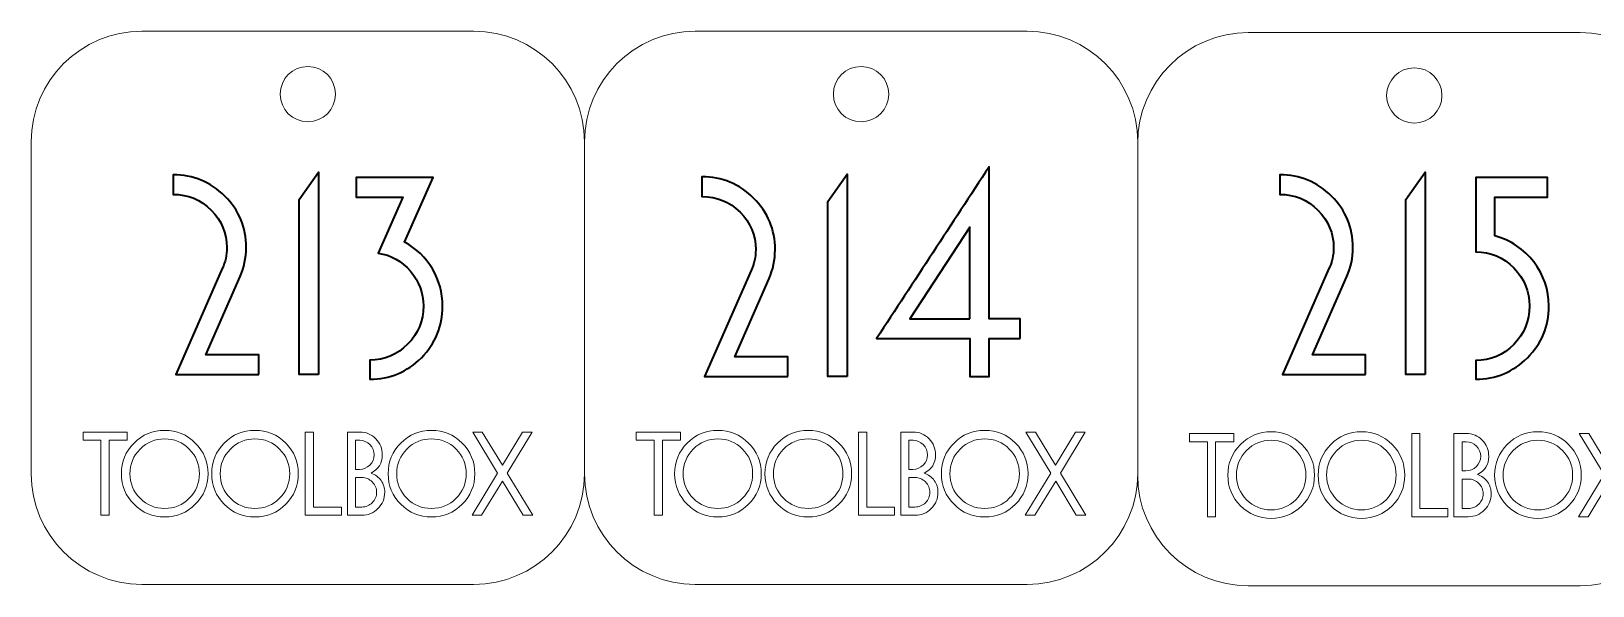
# Model space of a CAD drawing. Header units: inches. Extents: x 269 to 1026, y -294 to 278.
# Drawn here: x 269.5 to 410.6, y 71 to 121.1 of the extents above; entities that cross this region are included whole.
import ezdxf

# ---------------------------------------------------------------- set-up
doc = ezdxf.new("R2010")
doc.units = ezdxf.units.IN
doc.header["$MEASUREMENT"] = 0
doc.layers.add('Default', color=7, linetype='Continuous')

# ---------------------------------------------------------------- blocks, each defined once
blk = doc.blocks.new('block 381')
at = {"layer": 'Default', "color": 7, "lineweight": 35}
blk.add_lwpolyline([(295.42, 90.05), (293.68, 90.05), (293.68, 105.88), (295.42, 108.33), (295.42, 90.05)], dxfattribs=at)
for points, knots in [([(290.04, 90.05), (290.04, 90.05), (282.53, 90.05), (282.53, 90.05), (282.53, 90.05), (286.74, 99.64), (286.74, 99.64), (287.01, 100.2), (287.15, 100.82), (287.15, 101.52), (287.15, 102.83), (286.68, 103.96), (285.73, 104.91), (284.78, 105.85), (283.63, 106.33), (282.29, 106.33), (282.29, 106.33), (282.29, 108.09), (282.29, 108.09), (284.11, 108.09), (285.67, 107.45), (286.96, 106.17), (288.25, 104.89), (288.89, 103.34), (288.89, 101.52), (288.89, 100.58), (288.71, 99.71), (288.35, 98.92), (288.35, 98.92), (285.25, 91.82), (285.25, 91.82), (285.25, 91.82), (290.04, 91.82), (290.04, 91.82), (290.04, 91.82), (290.04, 90.05), (290.04, 90.05)], [0, 0, 0, 0, 1, 1, 1, 2, 2, 2, 3, 3, 3, 4, 4, 4, 5, 5, 5, 6, 6, 6, 7, 7, 7, 8, 8, 8, 9, 9, 9, 10, 10, 10, 11, 11, 11, 12, 12, 12, 12]), ([(306.65, 96.24), (306.65, 94.4), (306.01, 92.84), (304.73, 91.56), (303.44, 90.28), (301.89, 89.63), (300.07, 89.63), (300.07, 89.63), (300.07, 91.35), (300.07, 91.35), (301.4, 91.35), (302.54, 91.83), (303.49, 92.78), (304.44, 93.73), (304.91, 94.89), (304.91, 96.24), (304.91, 97.42), (304.52, 98.47), (303.75, 99.38), (302.97, 100.3), (302, 100.85), (300.83, 101.02), (300.83, 101.02), (303.06, 106.09), (303.06, 106.09), (303.06, 106.09), (298.85, 106.09), (298.85, 106.09), (298.85, 106.09), (298.85, 107.86), (298.85, 107.86), (298.85, 107.86), (305.8, 107.86), (305.8, 107.86), (305.8, 107.86), (303.22, 102.01), (303.22, 102.01), (304.28, 101.44), (305.11, 100.63), (305.73, 99.59), (306.34, 98.55), (306.65, 97.43), (306.65, 96.24)], [0, 0, 0, 0, 1, 1, 1, 2, 2, 2, 3, 3, 3, 4, 4, 4, 5, 5, 5, 6, 6, 6, 7, 7, 7, 8, 8, 8, 9, 9, 9, 10, 10, 10, 11, 11, 11, 12, 12, 12, 13, 13, 13, 14, 14, 14, 14])]:
    blk.add_open_spline(points, degree=3, knots=knots, dxfattribs=at)
blk = doc.blocks.new('block 380')
at = {"layer": 'Default'}
blk.add_blockref('block 381', (0, 0), dxfattribs=at)
blk = doc.blocks.new('block 383')
at = {"layer": 'Default', "color": 7, "lineweight": 35}
for points in [[(343.22, 89.87), (341.48, 89.87), (341.48, 105.7), (343.22, 108.15), (343.22, 89.87)], [(354.3, 95.07), (354.3, 103.36), (348.87, 95.07), (354.3, 95.07)]]:
    blk.add_lwpolyline(points, dxfattribs=at)
for points, knots in [([(358.85, 93.3), (358.85, 93.3), (356.04, 93.3), (356.04, 93.3), (356.04, 93.3), (356.04, 89.87), (356.04, 89.87), (356.04, 89.87), (354.3, 89.87), (354.3, 89.87), (354.3, 89.87), (354.3, 93.3), (354.3, 93.3), (354.3, 93.3), (345.87, 93.3), (345.87, 93.3), (349.25, 98.45), (352.64, 103.62), (356.04, 108.82), (356.04, 108.82), (356.04, 95.07), (356.04, 95.07), (356.04, 95.07), (358.85, 95.07), (358.85, 95.07), (358.85, 95.07), (358.85, 93.3), (358.85, 93.3)], [0, 0, 0, 0, 1, 1, 1, 2, 2, 2, 3, 3, 3, 4, 4, 4, 5, 5, 5, 6, 6, 6, 7, 7, 7, 8, 8, 8, 9, 9, 9, 9]), ([(337.84, 89.87), (337.84, 89.87), (330.33, 89.87), (330.33, 89.87), (330.33, 89.87), (334.54, 99.46), (334.54, 99.46), (334.82, 100.02), (334.95, 100.64), (334.95, 101.33), (334.95, 102.65), (334.48, 103.78), (333.53, 104.73), (332.58, 105.67), (331.43, 106.14), (330.09, 106.14), (330.09, 106.14), (330.09, 107.91), (330.09, 107.91), (331.91, 107.91), (333.47, 107.27), (334.76, 105.99), (336.05, 104.71), (336.7, 103.15), (336.7, 101.33), (336.7, 100.4), (336.51, 99.53), (336.15, 98.73), (336.15, 98.73), (333.06, 91.64), (333.06, 91.64), (333.06, 91.64), (337.84, 91.64), (337.84, 91.64), (337.84, 91.64), (337.84, 89.87), (337.84, 89.87)], [0, 0, 0, 0, 1, 1, 1, 2, 2, 2, 3, 3, 3, 4, 4, 4, 5, 5, 5, 6, 6, 6, 7, 7, 7, 8, 8, 8, 9, 9, 9, 10, 10, 10, 11, 11, 11, 12, 12, 12, 12])]:
    blk.add_open_spline(points, degree=3, knots=knots, dxfattribs=at)
blk = doc.blocks.new('block 382')
at = {"layer": 'Default'}
blk.add_blockref('block 383', (0, 0), dxfattribs=at)
blk = doc.blocks.new('block 385')
at = {"layer": 'Default', "color": 7, "lineweight": 35}
blk.add_lwpolyline([(395.45, 90.05), (393.7, 90.05), (393.7, 105.88), (395.45, 108.33), (395.45, 90.05)], dxfattribs=at)
for points, knots in [([(390.06, 90.05), (390.06, 90.05), (382.55, 90.05), (382.55, 90.05), (382.55, 90.05), (386.76, 99.64), (386.76, 99.64), (387.04, 100.2), (387.18, 100.82), (387.18, 101.52), (387.18, 102.83), (386.7, 103.96), (385.75, 104.91), (384.8, 105.85), (383.66, 106.33), (382.32, 106.33), (382.32, 106.33), (382.32, 108.09), (382.32, 108.09), (384.14, 108.09), (385.69, 107.45), (386.98, 106.17), (388.27, 104.89), (388.92, 103.34), (388.92, 101.52), (388.92, 100.58), (388.74, 99.71), (388.37, 98.92), (388.37, 98.92), (385.28, 91.82), (385.28, 91.82), (385.28, 91.82), (390.06, 91.82), (390.06, 91.82), (390.06, 91.82), (390.06, 90.05), (390.06, 90.05)], [0, 0, 0, 0, 1, 1, 1, 2, 2, 2, 3, 3, 3, 4, 4, 4, 5, 5, 5, 6, 6, 6, 7, 7, 7, 8, 8, 8, 9, 9, 9, 10, 10, 10, 11, 11, 11, 12, 12, 12, 12]), ([(406.63, 96.24), (406.63, 94.4), (405.98, 92.84), (404.69, 91.56), (403.4, 90.28), (401.84, 89.63), (400.02, 89.63), (400.02, 89.63), (400.02, 91.32), (400.02, 91.32), (401.37, 91.32), (402.51, 91.81), (403.46, 92.77), (404.41, 93.73), (404.88, 94.89), (404.88, 96.24), (404.88, 97.57), (404.41, 98.72), (403.46, 99.68), (402.51, 100.65), (401.37, 101.13), (400.02, 101.13), (400.02, 101.13), (400.02, 107.86), (400.02, 107.86), (400.02, 107.86), (406.52, 107.86), (406.52, 107.86), (406.52, 107.86), (406.52, 106.09), (406.52, 106.09), (406.52, 106.09), (401.76, 106.09), (401.76, 106.09), (401.76, 106.09), (401.76, 102.58), (401.76, 102.58), (403.19, 102.18), (404.36, 101.4), (405.27, 100.22), (406.17, 99.04), (406.63, 97.71), (406.63, 96.24)], [0, 0, 0, 0, 1, 1, 1, 2, 2, 2, 3, 3, 3, 4, 4, 4, 5, 5, 5, 6, 6, 6, 7, 7, 7, 8, 8, 8, 9, 9, 9, 10, 10, 10, 11, 11, 11, 12, 12, 12, 13, 13, 13, 14, 14, 14, 14])]:
    blk.add_open_spline(points, degree=3, knots=knots, dxfattribs=at)
blk = doc.blocks.new('block 384')
at = {"layer": 'Default'}
blk.add_blockref('block 385', (0, 0), dxfattribs=at)
blk = doc.blocks.new('block 600')
at = {"layer": 'Default', "color": 240, "lineweight": 9}
blk.add_open_spline([(279.47, 71.08), (279.47, 71.08), (309.47, 71.08), (309.47, 71.08), (314.99, 71.08), (319.47, 75.55), (319.47, 81.08), (319.47, 81.08), (319.47, 111.08), (319.47, 111.08), (319.47, 116.6), (314.99, 121.08), (309.47, 121.08), (309.47, 121.08), (279.47, 121.08), (279.47, 121.08), (273.95, 121.08), (269.47, 116.6), (269.47, 111.08), (269.47, 111.08), (269.47, 81.08), (269.47, 81.08), (269.47, 75.55), (273.95, 71.08), (279.47, 71.08)], degree=3, knots=[0, 0, 0, 0, 1, 1, 1, 2, 2, 2, 3, 3, 3, 4, 4, 4, 5, 5, 5, 6, 6, 6, 7, 7, 7, 8, 8, 8, 8], dxfattribs=at)
blk = doc.blocks.new('block 601')
at = {"layer": 'Default', "color": 240, "lineweight": 9}
blk.add_open_spline([(291.97, 115.39), (291.97, 116.78), (293.09, 117.89), (294.47, 117.89), (295.85, 117.89), (296.97, 116.78), (296.97, 115.39), (296.97, 114.01), (295.85, 112.89), (294.47, 112.89), (293.09, 112.89), (291.97, 114.01), (291.97, 115.39)], degree=3, knots=[0, 0, 0, 0, 1, 1, 1, 2, 2, 2, 3, 3, 3, 4, 4, 4, 4], dxfattribs=at)
blk = doc.blocks.new('block 602')
at = {"layer": 'Default', "color": 7, "lineweight": 5}
blk.add_lwpolyline([(278.15, 84.1), (276.51, 84.1), (276.51, 77.32), (275.77, 77.32), (275.77, 84.1), (274.15, 84.1), (274.15, 84.85), (278.15, 84.85), (278.15, 84.1)], dxfattribs=at)
blk = doc.blocks.new('block 603')
at = {"layer": 'Default', "color": 7, "lineweight": 5}
blk.add_open_spline([(285.45, 81.08), (285.45, 80), (285.07, 79.08), (284.3, 78.32), (283.54, 77.55), (282.61, 77.17), (281.53, 77.17), (280.45, 77.17), (279.52, 77.55), (278.76, 78.32), (278, 79.08), (277.62, 80), (277.62, 81.08), (277.62, 82.16), (278, 83.09), (278.76, 83.85), (279.52, 84.62), (280.45, 85), (281.53, 85), (282.61, 85), (283.54, 84.62), (284.3, 83.85), (285.07, 83.09), (285.45, 82.16), (285.45, 81.08)], degree=3, knots=[0, 0, 0, 0, 1, 1, 1, 2, 2, 2, 3, 3, 3, 4, 4, 4, 5, 5, 5, 6, 6, 6, 7, 7, 7, 8, 8, 8, 8], dxfattribs=at)
blk = doc.blocks.new('block 604')
at = {"layer": 'Default', "color": 7, "lineweight": 5}
blk.add_open_spline([(284.67, 81.08), (284.67, 81.95), (284.37, 82.69), (283.75, 83.31), (283.14, 83.92), (282.4, 84.23), (281.53, 84.23), (280.67, 84.23), (279.93, 83.92), (279.31, 83.31), (278.7, 82.69), (278.39, 81.95), (278.39, 81.08), (278.39, 80.21), (278.7, 79.47), (279.31, 78.86), (279.93, 78.24), (280.67, 77.94), (281.53, 77.94), (282.4, 77.94), (283.14, 78.24), (283.75, 78.86), (284.37, 79.47), (284.67, 80.21), (284.67, 81.08)], degree=3, knots=[0, 0, 0, 0, 1, 1, 1, 2, 2, 2, 3, 3, 3, 4, 4, 4, 5, 5, 5, 6, 6, 6, 7, 7, 7, 8, 8, 8, 8], dxfattribs=at)
blk = doc.blocks.new('block 605')
at = {"layer": 'Default', "color": 7, "lineweight": 5}
blk.add_open_spline([(293.61, 81.08), (293.61, 80), (293.23, 79.08), (292.47, 78.32), (291.7, 77.55), (290.78, 77.17), (289.69, 77.17), (288.61, 77.17), (287.68, 77.55), (286.92, 78.32), (286.16, 79.08), (285.78, 80), (285.78, 81.08), (285.78, 82.16), (286.16, 83.09), (286.92, 83.85), (287.68, 84.62), (288.61, 85), (289.69, 85), (290.78, 85), (291.7, 84.62), (292.47, 83.85), (293.23, 83.09), (293.61, 82.16), (293.61, 81.08)], degree=3, knots=[0, 0, 0, 0, 1, 1, 1, 2, 2, 2, 3, 3, 3, 4, 4, 4, 5, 5, 5, 6, 6, 6, 7, 7, 7, 8, 8, 8, 8], dxfattribs=at)
blk = doc.blocks.new('block 606')
at = {"layer": 'Default', "color": 7, "lineweight": 5}
blk.add_open_spline([(292.83, 81.08), (292.83, 81.95), (292.53, 82.69), (291.92, 83.31), (291.3, 83.92), (290.56, 84.23), (289.69, 84.23), (288.83, 84.23), (288.09, 83.92), (287.47, 83.31), (286.86, 82.69), (286.55, 81.95), (286.55, 81.08), (286.55, 80.21), (286.86, 79.47), (287.47, 78.86), (288.09, 78.24), (288.83, 77.94), (289.69, 77.94), (290.56, 77.94), (291.3, 78.24), (291.92, 78.86), (292.53, 79.47), (292.83, 80.21), (292.83, 81.08)], degree=3, knots=[0, 0, 0, 0, 1, 1, 1, 2, 2, 2, 3, 3, 3, 4, 4, 4, 5, 5, 5, 6, 6, 6, 7, 7, 7, 8, 8, 8, 8], dxfattribs=at)
blk = doc.blocks.new('block 607')
at = {"layer": 'Default', "color": 7, "lineweight": 5}
blk.add_lwpolyline([(297.5, 77.32), (294.24, 77.32), (294.24, 84.85), (294.98, 84.85), (294.98, 78.07), (297.5, 78.07), (297.5, 77.32)], dxfattribs=at)
blk = doc.blocks.new('block 608')
at = {"layer": 'Default', "color": 7, "lineweight": 5}
blk.add_open_spline([(301.42, 79.4), (301.42, 78.83), (301.22, 78.34), (300.81, 77.93), (300.41, 77.52), (299.92, 77.32), (299.35, 77.32), (299.35, 77.32), (298.05, 77.32), (298.05, 77.32), (298.05, 77.32), (298.05, 84.85), (298.05, 84.85), (298.05, 84.85), (299.17, 84.85), (299.17, 84.85), (299.74, 84.85), (300.22, 84.64), (300.61, 84.24), (301.01, 83.84), (301.2, 83.35), (301.2, 82.78), (301.2, 82.03), (300.86, 81.48), (300.18, 81.14), (300.56, 81), (300.87, 80.78), (301.09, 80.47), (301.31, 80.16), (301.42, 79.8), (301.42, 79.4)], degree=3, knots=[0, 0, 0, 0, 1, 1, 1, 2, 2, 2, 3, 3, 3, 4, 4, 4, 5, 5, 5, 6, 6, 6, 7, 7, 7, 8, 8, 8, 9, 9, 9, 10, 10, 10, 10], dxfattribs=at)
blk = doc.blocks.new('block 609')
at = {"layer": 'Default', "color": 7, "lineweight": 5}
blk.add_open_spline([(300.47, 82.78), (300.47, 83.14), (300.34, 83.45), (300.08, 83.71), (299.83, 83.97), (299.52, 84.1), (299.17, 84.1), (299.17, 84.1), (298.79, 84.1), (298.79, 84.1), (298.79, 84.1), (298.79, 81.47), (298.79, 81.47), (298.79, 81.47), (299.14, 81.47), (299.14, 81.47), (299.51, 81.47), (299.82, 81.6), (300.08, 81.86), (300.34, 82.11), (300.47, 82.42), (300.47, 82.78)], degree=3, knots=[0, 0, 0, 0, 1, 1, 1, 2, 2, 2, 3, 3, 3, 4, 4, 4, 5, 5, 5, 6, 6, 6, 7, 7, 7, 7], dxfattribs=at)
blk = doc.blocks.new('block 610')
at = {"layer": 'Default', "color": 7, "lineweight": 5}
blk.add_open_spline([(300.69, 79.4), (300.69, 79.76), (300.56, 80.08), (300.29, 80.34), (300.03, 80.6), (299.71, 80.73), (299.34, 80.73), (299.34, 80.73), (298.79, 80.73), (298.79, 80.73), (298.79, 80.73), (298.79, 78.07), (298.79, 78.07), (298.79, 78.07), (299.34, 78.07), (299.34, 78.07), (299.71, 78.07), (300.03, 78.2), (300.29, 78.46), (300.56, 78.72), (300.69, 79.03), (300.69, 79.4)], degree=3, knots=[0, 0, 0, 0, 1, 1, 1, 2, 2, 2, 3, 3, 3, 4, 4, 4, 5, 5, 5, 6, 6, 6, 7, 7, 7, 7], dxfattribs=at)
blk = doc.blocks.new('block 611')
at = {"layer": 'Default', "color": 7, "lineweight": 5}
blk.add_open_spline([(309.56, 81.08), (309.56, 80), (309.18, 79.08), (308.42, 78.32), (307.65, 77.55), (306.73, 77.17), (305.64, 77.17), (304.56, 77.17), (303.63, 77.55), (302.87, 78.32), (302.11, 79.08), (301.73, 80), (301.73, 81.08), (301.73, 82.16), (302.11, 83.09), (302.87, 83.85), (303.63, 84.62), (304.56, 85), (305.64, 85), (306.73, 85), (307.65, 84.62), (308.42, 83.85), (309.18, 83.09), (309.56, 82.16), (309.56, 81.08)], degree=3, knots=[0, 0, 0, 0, 1, 1, 1, 2, 2, 2, 3, 3, 3, 4, 4, 4, 5, 5, 5, 6, 6, 6, 7, 7, 7, 8, 8, 8, 8], dxfattribs=at)
blk = doc.blocks.new('block 612')
at = {"layer": 'Default', "color": 7, "lineweight": 5}
blk.add_open_spline([(308.78, 81.08), (308.78, 81.95), (308.48, 82.69), (307.87, 83.31), (307.25, 83.92), (306.51, 84.23), (305.64, 84.23), (304.78, 84.23), (304.04, 83.92), (303.42, 83.31), (302.81, 82.69), (302.5, 81.95), (302.5, 81.08), (302.5, 80.21), (302.81, 79.47), (303.42, 78.86), (304.04, 78.24), (304.78, 77.94), (305.64, 77.94), (306.51, 77.94), (307.25, 78.24), (307.87, 78.86), (308.48, 79.47), (308.78, 80.21), (308.78, 81.08)], degree=3, knots=[0, 0, 0, 0, 1, 1, 1, 2, 2, 2, 3, 3, 3, 4, 4, 4, 5, 5, 5, 6, 6, 6, 7, 7, 7, 8, 8, 8, 8], dxfattribs=at)
blk = doc.blocks.new('block 613')
at = {"layer": 'Default', "color": 7, "lineweight": 5}
blk.add_lwpolyline([(314.79, 77.32), (313.92, 77.32), (312.06, 80.42), (310.18, 77.32), (309.31, 77.32), (311.62, 81.12), (309.37, 84.85), (310.24, 84.85), (312.05, 81.86), (313.86, 84.85), (314.73, 84.85), (312.49, 81.12), (314.79, 77.32)], dxfattribs=at)
blk = doc.blocks.new('block 614')
at = {"layer": 'Default', "color": 240, "lineweight": 9}
blk.add_open_spline([(329.47, 71.08), (329.47, 71.08), (359.47, 71.08), (359.47, 71.08), (364.99, 71.08), (369.47, 75.55), (369.47, 81.08), (369.47, 81.08), (369.47, 111.08), (369.47, 111.08), (369.47, 116.6), (364.99, 121.08), (359.47, 121.08), (359.47, 121.08), (329.47, 121.08), (329.47, 121.08), (323.95, 121.08), (319.47, 116.6), (319.47, 111.08), (319.47, 111.08), (319.47, 81.08), (319.47, 81.08), (319.47, 75.55), (323.95, 71.08), (329.47, 71.08)], degree=3, knots=[0, 0, 0, 0, 1, 1, 1, 2, 2, 2, 3, 3, 3, 4, 4, 4, 5, 5, 5, 6, 6, 6, 7, 7, 7, 8, 8, 8, 8], dxfattribs=at)
blk = doc.blocks.new('block 615')
at = {"layer": 'Default', "color": 240, "lineweight": 9}
blk.add_open_spline([(341.97, 115.39), (341.97, 116.78), (343.09, 117.89), (344.47, 117.89), (345.85, 117.89), (346.97, 116.78), (346.97, 115.39), (346.97, 114.01), (345.85, 112.89), (344.47, 112.89), (343.09, 112.89), (341.97, 114.01), (341.97, 115.39)], degree=3, knots=[0, 0, 0, 0, 1, 1, 1, 2, 2, 2, 3, 3, 3, 4, 4, 4, 4], dxfattribs=at)
blk = doc.blocks.new('block 616')
at = {"layer": 'Default', "color": 7, "lineweight": 5}
blk.add_lwpolyline([(328.15, 84.1), (326.51, 84.1), (326.51, 77.32), (325.77, 77.32), (325.77, 84.1), (324.15, 84.1), (324.15, 84.85), (328.15, 84.85), (328.15, 84.1)], dxfattribs=at)
blk = doc.blocks.new('block 617')
at = {"layer": 'Default', "color": 7, "lineweight": 5}
blk.add_open_spline([(335.45, 81.08), (335.45, 80), (335.07, 79.08), (334.3, 78.32), (333.54, 77.55), (332.61, 77.17), (331.53, 77.17), (330.45, 77.17), (329.52, 77.55), (328.76, 78.32), (328, 79.08), (327.62, 80), (327.62, 81.08), (327.62, 82.16), (328, 83.09), (328.76, 83.85), (329.52, 84.62), (330.45, 85), (331.53, 85), (332.61, 85), (333.54, 84.62), (334.3, 83.85), (335.07, 83.09), (335.45, 82.16), (335.45, 81.08)], degree=3, knots=[0, 0, 0, 0, 1, 1, 1, 2, 2, 2, 3, 3, 3, 4, 4, 4, 5, 5, 5, 6, 6, 6, 7, 7, 7, 8, 8, 8, 8], dxfattribs=at)
blk = doc.blocks.new('block 618')
at = {"layer": 'Default', "color": 7, "lineweight": 5}
blk.add_open_spline([(334.67, 81.08), (334.67, 81.95), (334.37, 82.69), (333.75, 83.31), (333.14, 83.92), (332.4, 84.23), (331.53, 84.23), (330.67, 84.23), (329.93, 83.92), (329.31, 83.31), (328.7, 82.69), (328.39, 81.95), (328.39, 81.08), (328.39, 80.21), (328.7, 79.47), (329.31, 78.86), (329.93, 78.24), (330.67, 77.94), (331.53, 77.94), (332.4, 77.94), (333.14, 78.24), (333.75, 78.86), (334.37, 79.47), (334.67, 80.21), (334.67, 81.08)], degree=3, knots=[0, 0, 0, 0, 1, 1, 1, 2, 2, 2, 3, 3, 3, 4, 4, 4, 5, 5, 5, 6, 6, 6, 7, 7, 7, 8, 8, 8, 8], dxfattribs=at)
blk = doc.blocks.new('block 619')
at = {"layer": 'Default', "color": 7, "lineweight": 5}
blk.add_open_spline([(343.61, 81.08), (343.61, 80), (343.23, 79.08), (342.47, 78.32), (341.7, 77.55), (340.78, 77.17), (339.69, 77.17), (338.61, 77.17), (337.68, 77.55), (336.92, 78.32), (336.16, 79.08), (335.78, 80), (335.78, 81.08), (335.78, 82.16), (336.16, 83.09), (336.92, 83.85), (337.68, 84.62), (338.61, 85), (339.69, 85), (340.78, 85), (341.7, 84.62), (342.47, 83.85), (343.23, 83.09), (343.61, 82.16), (343.61, 81.08)], degree=3, knots=[0, 0, 0, 0, 1, 1, 1, 2, 2, 2, 3, 3, 3, 4, 4, 4, 5, 5, 5, 6, 6, 6, 7, 7, 7, 8, 8, 8, 8], dxfattribs=at)
blk = doc.blocks.new('block 620')
at = {"layer": 'Default', "color": 7, "lineweight": 5}
blk.add_open_spline([(342.83, 81.08), (342.83, 81.95), (342.53, 82.69), (341.92, 83.31), (341.3, 83.92), (340.56, 84.23), (339.69, 84.23), (338.83, 84.23), (338.09, 83.92), (337.47, 83.31), (336.86, 82.69), (336.55, 81.95), (336.55, 81.08), (336.55, 80.21), (336.86, 79.47), (337.47, 78.86), (338.09, 78.24), (338.83, 77.94), (339.69, 77.94), (340.56, 77.94), (341.3, 78.24), (341.92, 78.86), (342.53, 79.47), (342.83, 80.21), (342.83, 81.08)], degree=3, knots=[0, 0, 0, 0, 1, 1, 1, 2, 2, 2, 3, 3, 3, 4, 4, 4, 5, 5, 5, 6, 6, 6, 7, 7, 7, 8, 8, 8, 8], dxfattribs=at)
blk = doc.blocks.new('block 621')
at = {"layer": 'Default', "color": 7, "lineweight": 5}
blk.add_lwpolyline([(347.5, 77.32), (344.24, 77.32), (344.24, 84.85), (344.98, 84.85), (344.98, 78.07), (347.5, 78.07), (347.5, 77.32)], dxfattribs=at)
blk = doc.blocks.new('block 622')
at = {"layer": 'Default', "color": 7, "lineweight": 5}
blk.add_open_spline([(351.42, 79.4), (351.42, 78.83), (351.22, 78.34), (350.81, 77.93), (350.41, 77.52), (349.92, 77.32), (349.35, 77.32), (349.35, 77.32), (348.05, 77.32), (348.05, 77.32), (348.05, 77.32), (348.05, 84.85), (348.05, 84.85), (348.05, 84.85), (349.17, 84.85), (349.17, 84.85), (349.74, 84.85), (350.22, 84.64), (350.61, 84.24), (351.01, 83.84), (351.2, 83.35), (351.2, 82.78), (351.2, 82.03), (350.86, 81.48), (350.18, 81.14), (350.56, 81), (350.87, 80.78), (351.09, 80.47), (351.31, 80.16), (351.42, 79.8), (351.42, 79.4)], degree=3, knots=[0, 0, 0, 0, 1, 1, 1, 2, 2, 2, 3, 3, 3, 4, 4, 4, 5, 5, 5, 6, 6, 6, 7, 7, 7, 8, 8, 8, 9, 9, 9, 10, 10, 10, 10], dxfattribs=at)
blk = doc.blocks.new('block 623')
at = {"layer": 'Default', "color": 7, "lineweight": 5}
blk.add_open_spline([(350.47, 82.78), (350.47, 83.14), (350.34, 83.45), (350.08, 83.71), (349.83, 83.97), (349.52, 84.1), (349.17, 84.1), (349.17, 84.1), (348.79, 84.1), (348.79, 84.1), (348.79, 84.1), (348.79, 81.47), (348.79, 81.47), (348.79, 81.47), (349.14, 81.47), (349.14, 81.47), (349.51, 81.47), (349.82, 81.6), (350.08, 81.86), (350.34, 82.11), (350.47, 82.42), (350.47, 82.78)], degree=3, knots=[0, 0, 0, 0, 1, 1, 1, 2, 2, 2, 3, 3, 3, 4, 4, 4, 5, 5, 5, 6, 6, 6, 7, 7, 7, 7], dxfattribs=at)
blk = doc.blocks.new('block 624')
at = {"layer": 'Default', "color": 7, "lineweight": 5}
blk.add_open_spline([(350.69, 79.4), (350.69, 79.76), (350.56, 80.08), (350.29, 80.34), (350.03, 80.6), (349.71, 80.73), (349.34, 80.73), (349.34, 80.73), (348.79, 80.73), (348.79, 80.73), (348.79, 80.73), (348.79, 78.07), (348.79, 78.07), (348.79, 78.07), (349.34, 78.07), (349.34, 78.07), (349.71, 78.07), (350.03, 78.2), (350.29, 78.46), (350.56, 78.72), (350.69, 79.03), (350.69, 79.4)], degree=3, knots=[0, 0, 0, 0, 1, 1, 1, 2, 2, 2, 3, 3, 3, 4, 4, 4, 5, 5, 5, 6, 6, 6, 7, 7, 7, 7], dxfattribs=at)
blk = doc.blocks.new('block 625')
at = {"layer": 'Default', "color": 7, "lineweight": 5}
blk.add_open_spline([(359.56, 81.08), (359.56, 80), (359.18, 79.08), (358.42, 78.32), (357.65, 77.55), (356.73, 77.17), (355.64, 77.17), (354.56, 77.17), (353.63, 77.55), (352.87, 78.32), (352.11, 79.08), (351.73, 80), (351.73, 81.08), (351.73, 82.16), (352.11, 83.09), (352.87, 83.85), (353.63, 84.62), (354.56, 85), (355.64, 85), (356.73, 85), (357.65, 84.62), (358.42, 83.85), (359.18, 83.09), (359.56, 82.16), (359.56, 81.08)], degree=3, knots=[0, 0, 0, 0, 1, 1, 1, 2, 2, 2, 3, 3, 3, 4, 4, 4, 5, 5, 5, 6, 6, 6, 7, 7, 7, 8, 8, 8, 8], dxfattribs=at)
blk = doc.blocks.new('block 626')
at = {"layer": 'Default', "color": 7, "lineweight": 5}
blk.add_open_spline([(358.78, 81.08), (358.78, 81.95), (358.48, 82.69), (357.87, 83.31), (357.25, 83.92), (356.51, 84.23), (355.64, 84.23), (354.78, 84.23), (354.04, 83.92), (353.42, 83.31), (352.81, 82.69), (352.5, 81.95), (352.5, 81.08), (352.5, 80.21), (352.81, 79.47), (353.42, 78.86), (354.04, 78.24), (354.78, 77.94), (355.64, 77.94), (356.51, 77.94), (357.25, 78.24), (357.87, 78.86), (358.48, 79.47), (358.78, 80.21), (358.78, 81.08)], degree=3, knots=[0, 0, 0, 0, 1, 1, 1, 2, 2, 2, 3, 3, 3, 4, 4, 4, 5, 5, 5, 6, 6, 6, 7, 7, 7, 8, 8, 8, 8], dxfattribs=at)
blk = doc.blocks.new('block 627')
at = {"layer": 'Default', "color": 7, "lineweight": 5}
blk.add_lwpolyline([(364.79, 77.32), (363.92, 77.32), (362.06, 80.42), (360.18, 77.32), (359.31, 77.32), (361.62, 81.12), (359.37, 84.85), (360.24, 84.85), (362.05, 81.86), (363.86, 84.85), (364.73, 84.85), (362.49, 81.12), (364.79, 77.32)], dxfattribs=at)
blk = doc.blocks.new('block 629')
at = {"layer": 'Default', "color": 240, "lineweight": 9}
blk.add_open_spline([(379.47, 70.95), (379.47, 70.95), (409.47, 70.95), (409.47, 70.95), (414.99, 70.95), (419.47, 75.43), (419.47, 80.95), (419.47, 80.95), (419.47, 110.95), (419.47, 110.95), (419.47, 116.47), (414.99, 120.95), (409.47, 120.95), (409.47, 120.95), (379.47, 120.95), (379.47, 120.95), (373.95, 120.95), (369.47, 116.47), (369.47, 110.95), (369.47, 110.95), (369.47, 80.95), (369.47, 80.95), (369.47, 75.43), (373.95, 70.95), (379.47, 70.95)], degree=3, knots=[0, 0, 0, 0, 1, 1, 1, 2, 2, 2, 3, 3, 3, 4, 4, 4, 5, 5, 5, 6, 6, 6, 7, 7, 7, 8, 8, 8, 8], dxfattribs=at)
blk = doc.blocks.new('block 630')
at = {"layer": 'Default', "color": 240, "lineweight": 9}
blk.add_open_spline([(391.97, 115.27), (391.97, 116.65), (393.09, 117.77), (394.47, 117.77), (395.85, 117.77), (396.97, 116.65), (396.97, 115.27), (396.97, 113.89), (395.85, 112.77), (394.47, 112.77), (393.09, 112.77), (391.97, 113.89), (391.97, 115.27)], degree=3, knots=[0, 0, 0, 0, 1, 1, 1, 2, 2, 2, 3, 3, 3, 4, 4, 4, 4], dxfattribs=at)
blk = doc.blocks.new('block 632')
at = {"layer": 'Default', "color": 7, "lineweight": 5}
blk.add_lwpolyline([(378.15, 83.97), (376.51, 83.97), (376.51, 77.19), (375.77, 77.19), (375.77, 83.97), (374.15, 83.97), (374.15, 84.72), (378.15, 84.72), (378.15, 83.97)], dxfattribs=at)
blk = doc.blocks.new('block 633')
at = {"layer": 'Default', "color": 7, "lineweight": 5}
blk.add_open_spline([(385.45, 80.95), (385.45, 79.87), (385.07, 78.95), (384.3, 78.19), (383.54, 77.42), (382.61, 77.04), (381.53, 77.04), (380.45, 77.04), (379.52, 77.42), (378.76, 78.19), (378, 78.95), (377.62, 79.87), (377.62, 80.95), (377.62, 82.03), (378, 82.96), (378.76, 83.72), (379.52, 84.49), (380.45, 84.87), (381.53, 84.87), (382.61, 84.87), (383.54, 84.49), (384.3, 83.72), (385.07, 82.96), (385.45, 82.03), (385.45, 80.95)], degree=3, knots=[0, 0, 0, 0, 1, 1, 1, 2, 2, 2, 3, 3, 3, 4, 4, 4, 5, 5, 5, 6, 6, 6, 7, 7, 7, 8, 8, 8, 8], dxfattribs=at)
blk = doc.blocks.new('block 634')
at = {"layer": 'Default', "color": 7, "lineweight": 5}
blk.add_open_spline([(384.67, 80.95), (384.67, 81.82), (384.37, 82.57), (383.75, 83.18), (383.14, 83.8), (382.4, 84.1), (381.53, 84.1), (380.67, 84.1), (379.93, 83.8), (379.31, 83.18), (378.7, 82.57), (378.39, 81.82), (378.39, 80.95), (378.39, 80.09), (378.7, 79.35), (379.31, 78.73), (379.93, 78.12), (380.67, 77.81), (381.53, 77.81), (382.4, 77.81), (383.14, 78.12), (383.75, 78.73), (384.37, 79.35), (384.67, 80.09), (384.67, 80.95)], degree=3, knots=[0, 0, 0, 0, 1, 1, 1, 2, 2, 2, 3, 3, 3, 4, 4, 4, 5, 5, 5, 6, 6, 6, 7, 7, 7, 8, 8, 8, 8], dxfattribs=at)
blk = doc.blocks.new('block 635')
at = {"layer": 'Default', "color": 7, "lineweight": 5}
blk.add_open_spline([(393.61, 80.95), (393.61, 79.87), (393.23, 78.95), (392.47, 78.19), (391.7, 77.42), (390.78, 77.04), (389.69, 77.04), (388.61, 77.04), (387.68, 77.42), (386.92, 78.19), (386.16, 78.95), (385.78, 79.87), (385.78, 80.95), (385.78, 82.03), (386.16, 82.96), (386.92, 83.72), (387.68, 84.49), (388.61, 84.87), (389.69, 84.87), (390.78, 84.87), (391.7, 84.49), (392.47, 83.72), (393.23, 82.96), (393.61, 82.03), (393.61, 80.95)], degree=3, knots=[0, 0, 0, 0, 1, 1, 1, 2, 2, 2, 3, 3, 3, 4, 4, 4, 5, 5, 5, 6, 6, 6, 7, 7, 7, 8, 8, 8, 8], dxfattribs=at)
blk = doc.blocks.new('block 636')
at = {"layer": 'Default', "color": 7, "lineweight": 5}
blk.add_open_spline([(392.83, 80.95), (392.83, 81.82), (392.53, 82.57), (391.92, 83.18), (391.3, 83.8), (390.56, 84.1), (389.69, 84.1), (388.83, 84.1), (388.09, 83.8), (387.47, 83.18), (386.86, 82.57), (386.55, 81.82), (386.55, 80.95), (386.55, 80.09), (386.86, 79.35), (387.47, 78.73), (388.09, 78.12), (388.83, 77.81), (389.69, 77.81), (390.56, 77.81), (391.3, 78.12), (391.92, 78.73), (392.53, 79.35), (392.83, 80.09), (392.83, 80.95)], degree=3, knots=[0, 0, 0, 0, 1, 1, 1, 2, 2, 2, 3, 3, 3, 4, 4, 4, 5, 5, 5, 6, 6, 6, 7, 7, 7, 8, 8, 8, 8], dxfattribs=at)
blk = doc.blocks.new('block 637')
at = {"layer": 'Default', "color": 7, "lineweight": 5}
blk.add_lwpolyline([(397.5, 77.19), (394.24, 77.19), (394.24, 84.72), (394.98, 84.72), (394.98, 77.94), (397.5, 77.94), (397.5, 77.19)], dxfattribs=at)
blk = doc.blocks.new('block 638')
at = {"layer": 'Default', "color": 7, "lineweight": 5}
blk.add_open_spline([(401.42, 79.27), (401.42, 78.7), (401.22, 78.21), (400.81, 77.8), (400.41, 77.4), (399.92, 77.19), (399.35, 77.19), (399.35, 77.19), (398.05, 77.19), (398.05, 77.19), (398.05, 77.19), (398.05, 84.72), (398.05, 84.72), (398.05, 84.72), (399.17, 84.72), (399.17, 84.72), (399.74, 84.72), (400.22, 84.52), (400.61, 84.11), (401.01, 83.71), (401.2, 83.22), (401.2, 82.65), (401.2, 81.9), (400.86, 81.35), (400.18, 81.02), (400.56, 80.88), (400.87, 80.65), (401.09, 80.34), (401.31, 80.03), (401.42, 79.67), (401.42, 79.27)], degree=3, knots=[0, 0, 0, 0, 1, 1, 1, 2, 2, 2, 3, 3, 3, 4, 4, 4, 5, 5, 5, 6, 6, 6, 7, 7, 7, 8, 8, 8, 9, 9, 9, 10, 10, 10, 10], dxfattribs=at)
blk = doc.blocks.new('block 639')
at = {"layer": 'Default', "color": 7, "lineweight": 5}
blk.add_open_spline([(400.47, 82.65), (400.47, 83.01), (400.34, 83.32), (400.08, 83.58), (399.83, 83.84), (399.52, 83.97), (399.17, 83.97), (399.17, 83.97), (398.79, 83.97), (398.79, 83.97), (398.79, 83.97), (398.79, 81.35), (398.79, 81.35), (398.79, 81.35), (399.14, 81.35), (399.14, 81.35), (399.51, 81.35), (399.82, 81.47), (400.08, 81.73), (400.34, 81.99), (400.47, 82.29), (400.47, 82.65)], degree=3, knots=[0, 0, 0, 0, 1, 1, 1, 2, 2, 2, 3, 3, 3, 4, 4, 4, 5, 5, 5, 6, 6, 6, 7, 7, 7, 7], dxfattribs=at)
blk = doc.blocks.new('block 640')
at = {"layer": 'Default', "color": 7, "lineweight": 5}
blk.add_open_spline([(400.69, 79.27), (400.69, 79.64), (400.56, 79.95), (400.29, 80.21), (400.03, 80.47), (399.71, 80.6), (399.34, 80.6), (399.34, 80.6), (398.79, 80.6), (398.79, 80.6), (398.79, 80.6), (398.79, 77.94), (398.79, 77.94), (398.79, 77.94), (399.34, 77.94), (399.34, 77.94), (399.71, 77.94), (400.03, 78.07), (400.29, 78.33), (400.56, 78.59), (400.69, 78.9), (400.69, 79.27)], degree=3, knots=[0, 0, 0, 0, 1, 1, 1, 2, 2, 2, 3, 3, 3, 4, 4, 4, 5, 5, 5, 6, 6, 6, 7, 7, 7, 7], dxfattribs=at)
blk = doc.blocks.new('block 641')
at = {"layer": 'Default', "color": 7, "lineweight": 5}
blk.add_open_spline([(409.56, 80.95), (409.56, 79.87), (409.18, 78.95), (408.42, 78.19), (407.65, 77.42), (406.73, 77.04), (405.64, 77.04), (404.56, 77.04), (403.63, 77.42), (402.87, 78.19), (402.11, 78.95), (401.73, 79.87), (401.73, 80.95), (401.73, 82.03), (402.11, 82.96), (402.87, 83.72), (403.63, 84.49), (404.56, 84.87), (405.64, 84.87), (406.73, 84.87), (407.65, 84.49), (408.42, 83.72), (409.18, 82.96), (409.56, 82.03), (409.56, 80.95)], degree=3, knots=[0, 0, 0, 0, 1, 1, 1, 2, 2, 2, 3, 3, 3, 4, 4, 4, 5, 5, 5, 6, 6, 6, 7, 7, 7, 8, 8, 8, 8], dxfattribs=at)
blk = doc.blocks.new('block 642')
at = {"layer": 'Default', "color": 7, "lineweight": 5}
blk.add_open_spline([(408.78, 80.95), (408.78, 81.82), (408.48, 82.57), (407.87, 83.18), (407.25, 83.8), (406.51, 84.1), (405.64, 84.1), (404.78, 84.1), (404.04, 83.8), (403.42, 83.18), (402.81, 82.57), (402.5, 81.82), (402.5, 80.95), (402.5, 80.09), (402.81, 79.35), (403.42, 78.73), (404.04, 78.12), (404.78, 77.81), (405.64, 77.81), (406.51, 77.81), (407.25, 78.12), (407.87, 78.73), (408.48, 79.35), (408.78, 80.09), (408.78, 80.95)], degree=3, knots=[0, 0, 0, 0, 1, 1, 1, 2, 2, 2, 3, 3, 3, 4, 4, 4, 5, 5, 5, 6, 6, 6, 7, 7, 7, 8, 8, 8, 8], dxfattribs=at)
blk = doc.blocks.new('block 643')
at = {"layer": 'Default', "color": 7, "lineweight": 5}
blk.add_lwpolyline([(414.79, 77.19), (413.92, 77.19), (412.06, 80.29), (410.18, 77.19), (409.31, 77.19), (411.62, 81), (409.37, 84.72), (410.24, 84.72), (412.05, 81.73), (413.86, 84.72), (414.73, 84.72), (412.49, 81), (414.79, 77.19)], dxfattribs=at)
blk = doc.blocks.new('block 631')
at = {"layer": 'Default'}
for name in ['block 632', 'block 633', 'block 635', 'block 637', 'block 638', 'block 641', 'block 643', 'block 634', 'block 636', 'block 639', 'block 642', 'block 640']:
    blk.add_blockref(name, (0, 0), dxfattribs=at)
blk = doc.blocks.new('block 628')
at = {"layer": 'Default'}
for name in ['block 629', 'block 630', 'block 631']:
    blk.add_blockref(name, (0, 0), dxfattribs=at)

msp = doc.modelspace()

# ---------------------------------------------------------------- block references
at = {"layer": 'Default'}
for name in ['block 600', 'block 614', 'block 628', 'block 601', 'block 615', 'block 382', 'block 380', 'block 384', 'block 602', 'block 603', 'block 605', 'block 607', 'block 608', 'block 611', 'block 613', 'block 616', 'block 617', 'block 619', 'block 621', 'block 622', 'block 625', 'block 627', 'block 604', 'block 606', 'block 609', 'block 612', 'block 618', 'block 620', 'block 623', 'block 626', 'block 610', 'block 624']:
    msp.add_blockref(name, (0, 0), dxfattribs=at)

doc.saveas('drawing.dxf')
